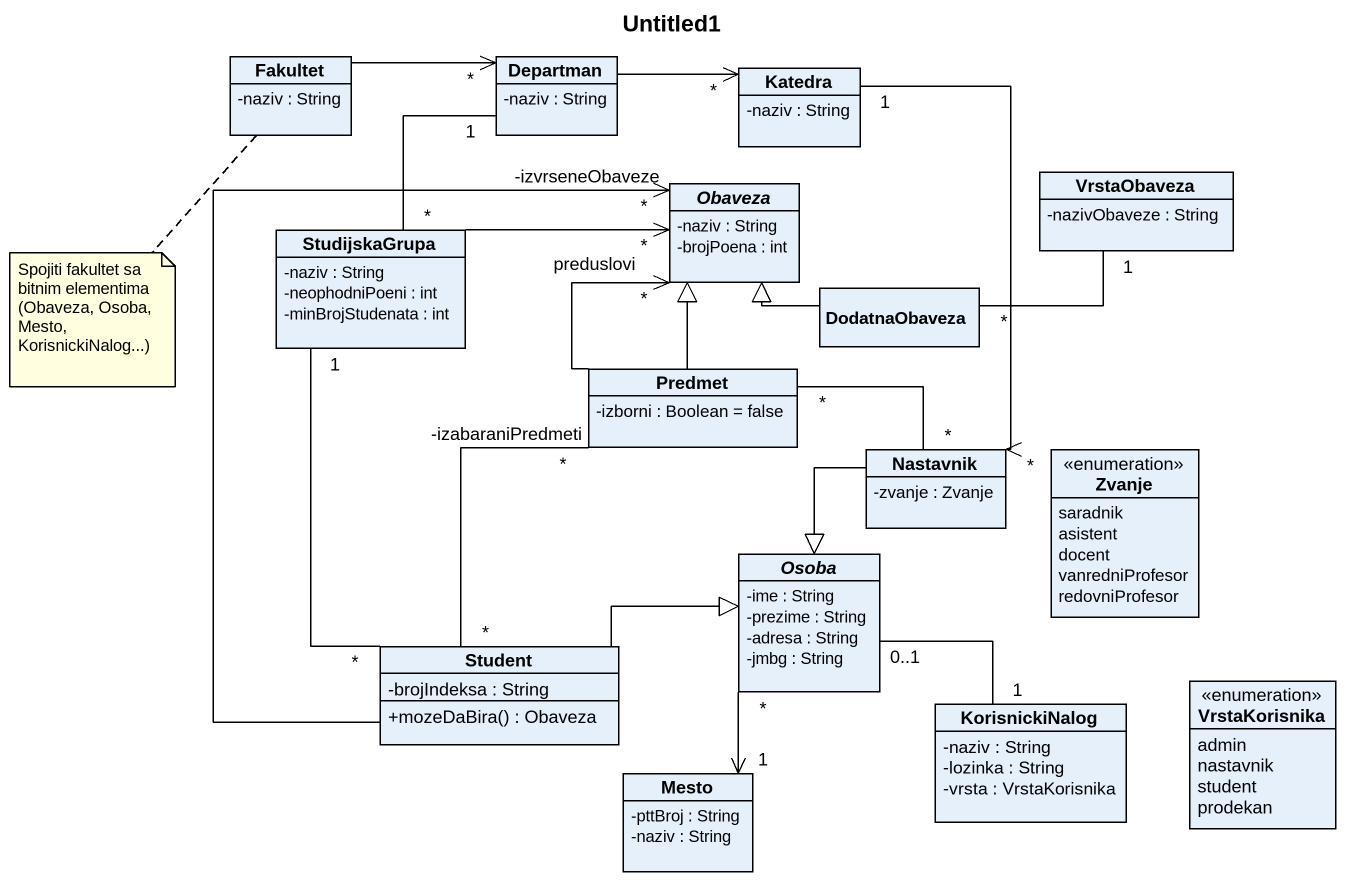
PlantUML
@startuml
title Untitled1
hide circle
hide empty members
skinparam classAttributeIconSize 0
class Fakultet {
  -naziv : String
}
class Departman {
  -naziv : String
}
class Katedra {
  -naziv : String
}
abstract class Obaveza {
  -naziv : String
  -brojPoena : int
}
class VrstaObaveza {
  -nazivObaveze : String
}
class StudijskaGrupa {
  -naziv : String
  -neophodniPoeni : int
  -minBrojStudenata : int
}
class DodatnaObaveza
class Predmet {
  -izborni : Boolean = false
}
class Nastavnik {
  -zvanje : Zvanje
}
enum Zvanje {
  saradnik
  asistent
  docent
  vanredniProfesor
  redovniProfesor
}
abstract class Osoba {
  -ime : String
  -prezime : String
  -adresa : String
  -jmbg : String
}
class Student {
  -brojIndeksa : String
  +mozeDaBira() : Obaveza
}
class KorisnickiNalog {
  -naziv : String
  -lozinka : String
  -vrsta : VrstaKorisnika
}
enum VrstaKorisnika {
  admin
  nastavnik
  student
  prodekan
}
class Mesto {
  -pttBroj : String
  -naziv : String
}
Fakultet -right-> "*" Departman
Departman -right-> "*" Katedra
Departman "1" -- "*" StudijskaGrupa
Katedra "1" --> "*" Nastavnik
StudijskaGrupa -right-> "*" Obaveza
DodatnaObaveza -left-|> Obaveza
DodatnaObaveza "*" -right- "1" VrstaObaveza
Predmet -up-|> Obaveza
Predmet -up-> "*" Obaveza : preduslovi
Predmet "*" -right- "*" Nastavnik
Nastavnik --|> Osoba
Osoba "0..1" -- "1" KorisnickiNalog
Osoba "*" --> "1" Mesto
Student -up-> "*\n-izvrseneObaveze" Obaveza
Student "*" -up- "1" StudijskaGrupa
Student "*" -up- "*\n-izabaraniPredmeti" Predmet
Student -right-|> Osoba
note bottom of Fakultet : Spojiti fakultet sa bitnim elementima (Obaveza, Osoba, Mesto, KorisnickiNalog...)
@enduml
